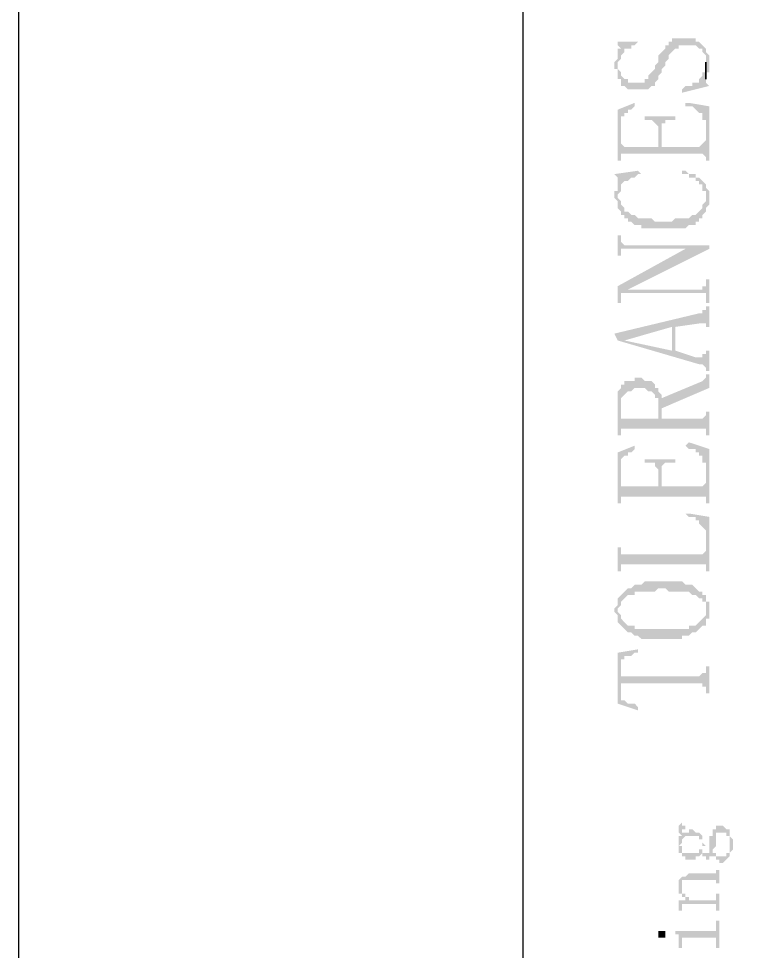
# Model space of a CAD drawing. Header units: millimetres. Extents: x 1336 to 2438, y 1230 to 1601.
# Drawn here: x 1577.69 to 1587.39, y 1316.77 to 1329.18 of the extents above; entities that cross this region are included whole.
import ezdxf

# ---------------------------------------------------------------- set-up
doc = ezdxf.new("R2010")
doc.units = ezdxf.units.MM

msp = doc.modelspace()

# ---------------------------------------------------------------- hatches: boundary and pattern name
at = {"transparency": 33554559}
for points in [[(1585.619, 1328.554), (1585.619, 1328.509), (1585.664, 1328.509), (1585.664, 1328.374), (1585.709, 1328.374), (1585.709, 1328.283), (1585.754, 1328.283), (1585.799, 1328.238), (1586.07, 1328.238), (1586.115, 1328.283), (1586.16, 1328.283), (1586.16, 1328.328), (1586.16, 1328.328), (1586.205, 1328.374), (1586.205, 1328.419), (1586.205, 1328.419), (1586.25, 1328.464), (1586.25, 1328.509), (1586.296, 1328.554), (1586.296, 1328.599), (1586.341, 1328.644), (1586.341, 1328.689), (1586.386, 1328.735), (1586.386, 1328.735), (1586.431, 1328.78), (1586.476, 1328.78), (1586.476, 1328.825), (1586.702, 1328.825), (1586.747, 1328.78), (1586.792, 1328.78), (1586.792, 1328.735), (1586.837, 1328.689), (1586.837, 1328.419), (1586.837, 1328.464), (1586.882, 1328.464), (1586.882, 1328.599), (1586.882, 1328.689), (1586.882, 1328.689), (1586.837, 1328.735), (1586.837, 1328.78), (1586.837, 1328.78), (1586.792, 1328.825), (1586.792, 1328.825), (1586.747, 1328.87), (1586.702, 1328.87), (1586.702, 1328.915), (1586.386, 1328.915), (1586.386, 1328.87), (1586.341, 1328.87), (1586.341, 1328.825), (1586.296, 1328.825), (1586.296, 1328.78), (1586.25, 1328.735), (1586.25, 1328.735), (1586.205, 1328.689), (1586.205, 1328.599), (1586.16, 1328.554), (1586.16, 1328.509), (1586.115, 1328.464), (1586.115, 1328.464), (1586.07, 1328.419), (1586.07, 1328.374), (1586.025, 1328.374), (1586.025, 1328.328), (1585.799, 1328.328), (1585.799, 1328.374), (1585.754, 1328.374), (1585.709, 1328.419), (1585.709, 1328.464), (1585.664, 1328.509), (1585.664, 1328.735), (1585.664, 1328.689), (1585.664, 1328.644), (1585.619, 1328.599)], [(1585.619, 1328.87), (1585.664, 1328.87), (1585.664, 1328.825), (1585.664, 1328.825), (1585.709, 1328.78), (1585.709, 1328.644), (1585.709, 1328.689), (1585.754, 1328.735), (1585.754, 1328.78), (1585.844, 1328.78), (1585.844, 1328.825), (1585.889, 1328.825), (1585.934, 1328.87), (1585.934, 1328.87)], [(1585.664, 1328.735), (1585.664, 1328.554), (1585.664, 1328.599), (1585.709, 1328.644), (1585.709, 1328.78), (1585.664, 1328.78)], [(1586.521, 1328.238), (1586.521, 1328.193), (1586.882, 1328.283), (1586.882, 1328.283), (1586.837, 1328.328), (1586.837, 1328.509), (1586.837, 1328.464), (1586.792, 1328.464), (1586.792, 1328.419), (1586.747, 1328.374), (1586.747, 1328.328), (1586.657, 1328.328), (1586.657, 1328.283), (1586.566, 1328.283)], [(1585.664, 1327.967), (1585.664, 1327.29), (1585.709, 1327.29), (1585.709, 1327.742), (1585.709, 1327.877), (1585.754, 1327.877), (1585.754, 1327.922), (1585.799, 1327.922), (1585.799, 1327.967), (1585.844, 1327.967), (1585.889, 1328.012), (1585.889, 1328.058)], [(1586.566, 1328.058), (1586.566, 1328.012), (1586.657, 1328.012), (1586.702, 1327.967), (1586.702, 1327.967), (1586.747, 1327.922), (1586.792, 1327.922), (1586.792, 1327.832), (1586.837, 1327.832), (1586.837, 1327.29), (1586.882, 1327.29), (1586.882, 1328.012), (1586.611, 1328.058)], [(1586.025, 1327.877), (1586.025, 1327.832), (1586.115, 1327.832), (1586.16, 1327.787), (1586.16, 1327.787), (1586.205, 1327.742), (1586.205, 1327.471), (1586.25, 1327.697), (1586.25, 1327.787), (1586.296, 1327.787), (1586.296, 1327.832), (1586.431, 1327.832), (1586.431, 1327.877)], [(1585.709, 1327.29), (1585.709, 1327.381), (1586.792, 1327.381), (1586.837, 1327.336), (1586.837, 1327.561), (1586.837, 1327.561), (1586.792, 1327.516), (1586.792, 1327.516), (1586.747, 1327.471), (1586.25, 1327.471), (1586.25, 1327.697), (1586.205, 1327.471), (1585.754, 1327.471), (1585.709, 1327.516), (1585.709, 1327.742)], [(1585.619, 1327.11), (1585.664, 1327.065), (1585.664, 1326.659), (1585.664, 1326.839), (1585.709, 1326.884), (1585.709, 1326.929), (1585.709, 1326.974), (1585.754, 1327.02), (1585.799, 1327.02), (1585.844, 1327.065), (1585.889, 1327.065), (1585.934, 1327.11), (1585.98, 1327.11), (1585.934, 1327.155)], [(1586.521, 1327.11), (1586.611, 1327.11), (1586.611, 1327.065), (1586.702, 1327.065), (1586.702, 1327.02), (1586.747, 1327.02), (1586.747, 1326.974), (1586.792, 1326.974), (1586.792, 1326.884), (1586.837, 1326.884), (1586.837, 1326.794), (1586.837, 1326.974), (1586.792, 1327.02), (1586.792, 1327.02), (1586.747, 1327.065), (1586.702, 1327.065), (1586.702, 1327.11), (1586.611, 1327.11), (1586.566, 1327.155), (1586.521, 1327.155)], [(1585.619, 1326.839), (1585.619, 1326.794), (1585.619, 1326.794), (1585.664, 1326.749), (1585.664, 1326.659), (1585.664, 1327.02), (1585.664, 1326.884), (1585.619, 1326.884)], [(1585.664, 1326.659), (1585.709, 1326.613), (1585.709, 1326.568), (1585.754, 1326.568), (1585.754, 1326.523), (1585.799, 1326.523), (1585.799, 1326.478), (1585.844, 1326.478), (1585.889, 1326.433), (1585.98, 1326.433), (1585.98, 1326.388), (1586.566, 1326.388), (1586.611, 1326.433), (1586.702, 1326.433), (1586.702, 1326.478), (1586.747, 1326.478), (1586.747, 1326.523), (1586.792, 1326.523), (1586.792, 1326.568), (1586.837, 1326.613), (1586.837, 1326.659), (1586.882, 1326.704), (1586.882, 1326.794), (1586.882, 1326.884), (1586.882, 1326.884), (1586.837, 1326.929), (1586.837, 1326.974), (1586.837, 1326.794), (1586.837, 1326.749), (1586.792, 1326.704), (1586.792, 1326.659), (1586.792, 1326.659), (1586.747, 1326.613), (1586.747, 1326.613), (1586.702, 1326.568), (1586.657, 1326.568), (1586.611, 1326.523), (1586.431, 1326.523), (1586.386, 1326.478), (1586.16, 1326.478), (1586.115, 1326.523), (1585.934, 1326.523), (1585.889, 1326.568), (1585.844, 1326.568), (1585.799, 1326.613), (1585.754, 1326.613), (1585.754, 1326.659), (1585.709, 1326.704), (1585.709, 1326.749), (1585.664, 1326.794), (1585.664, 1326.794)], [(1585.664, 1326.297), (1585.664, 1326.027), (1585.709, 1326.027), (1585.709, 1326.072), (1585.709, 1326.117), (1586.882, 1326.117), (1586.882, 1326.162), (1585.754, 1326.162), (1585.709, 1326.207), (1585.709, 1326.297)], [(1585.664, 1325.62), (1585.664, 1325.395), (1585.709, 1325.395), (1585.709, 1325.485), (1585.709, 1325.53), (1585.754, 1325.53), (1585.799, 1325.575), (1586.882, 1326.117), (1586.566, 1326.117)], [(1585.754, 1325.53), (1586.837, 1325.53), (1586.837, 1325.395), (1586.882, 1325.395), (1586.882, 1325.711), (1586.837, 1325.711), (1586.837, 1325.62), (1586.792, 1325.62), (1586.792, 1325.575), (1585.799, 1325.575)], [(1585.619, 1324.989), (1585.664, 1324.898), (1585.754, 1324.898), (1586.386, 1325.079), (1586.386, 1324.763), (1586.431, 1325.079), (1586.747, 1325.124), (1586.837, 1325.124), (1586.837, 1325.079), (1586.882, 1325.079), (1586.882, 1325.35), (1586.837, 1325.35), (1586.837, 1325.305), (1586.792, 1325.305), (1586.792, 1325.259), (1586.747, 1325.259)], [(1585.664, 1324.898), (1586.747, 1324.582), (1586.792, 1324.582), (1586.837, 1324.537), (1586.837, 1324.492), (1586.882, 1324.492), (1586.882, 1324.763), (1586.837, 1324.763), (1586.837, 1324.718), (1586.792, 1324.718), (1586.792, 1324.673), (1586.702, 1324.673), (1586.431, 1324.763), (1586.431, 1325.079), (1586.386, 1324.763), (1585.754, 1324.898), (1585.754, 1324.898)], [(1585.664, 1324.041), (1585.664, 1323.635), (1585.709, 1323.635), (1585.709, 1324.086), (1585.709, 1324.131), (1585.754, 1324.176), (1585.754, 1324.176), (1585.799, 1324.221), (1585.844, 1324.221), (1585.889, 1324.267), (1586.025, 1324.267), (1586.07, 1324.221), (1586.115, 1324.221), (1586.16, 1324.176), (1586.16, 1324.131), (1586.205, 1324.131), (1586.205, 1323.86), (1586.205, 1324.267), (1586.16, 1324.267), (1586.16, 1324.312), (1586.16, 1324.312), (1586.115, 1324.357), (1586.025, 1324.357), (1585.98, 1324.402), (1585.889, 1324.402), (1585.889, 1324.357), (1585.754, 1324.357), (1585.754, 1324.312), (1585.709, 1324.312), (1585.709, 1324.267), (1585.709, 1324.267), (1585.664, 1324.221), (1585.664, 1324.176), (1585.664, 1324.086)], [(1586.25, 1324.131), (1586.25, 1323.996), (1586.882, 1324.267), (1586.882, 1324.447), (1586.837, 1324.447), (1586.837, 1324.402), (1586.837, 1324.402), (1586.792, 1324.357), (1586.792, 1324.357)], [(1585.709, 1323.68), (1585.709, 1323.725), (1586.837, 1323.725), (1586.837, 1323.635), (1586.882, 1323.635), (1586.882, 1323.951), (1586.837, 1323.951), (1586.837, 1323.905), (1586.837, 1323.905), (1586.792, 1323.86), (1586.25, 1323.86), (1586.25, 1324.131), (1586.25, 1324.176), (1586.205, 1324.221), (1586.205, 1323.86), (1585.709, 1323.86), (1585.709, 1323.905), (1585.709, 1323.996)], [(1586.566, 1323.499), (1586.566, 1323.499), (1586.611, 1323.454), (1586.702, 1323.454), (1586.702, 1323.409), (1586.747, 1323.409), (1586.747, 1323.364), (1586.792, 1323.364), (1586.792, 1323.274), (1586.837, 1323.274), (1586.837, 1322.732), (1586.882, 1322.732), (1586.882, 1323.454), (1586.611, 1323.544)], [(1585.664, 1323.409), (1585.664, 1322.732), (1585.709, 1322.732), (1585.709, 1323.228), (1585.709, 1323.319), (1585.754, 1323.364), (1585.799, 1323.364), (1585.799, 1323.409), (1585.844, 1323.409), (1585.889, 1323.454), (1585.889, 1323.499)], [(1586.025, 1323.319), (1586.025, 1323.274), (1586.16, 1323.274), (1586.16, 1323.228), (1586.16, 1323.228), (1586.205, 1323.183), (1586.205, 1322.958), (1586.25, 1323.138), (1586.25, 1323.228), (1586.296, 1323.274), (1586.431, 1323.274), (1586.431, 1323.319)], [(1585.709, 1322.777), (1585.709, 1322.822), (1586.837, 1322.822), (1586.837, 1322.777), (1586.837, 1323.003), (1586.837, 1323.003), (1586.792, 1322.958), (1586.25, 1322.958), (1586.25, 1323.138), (1586.205, 1322.958), (1585.709, 1322.958), (1585.709, 1323.183)], [(1586.566, 1322.597), (1586.566, 1322.597), (1586.611, 1322.552), (1586.702, 1322.552), (1586.702, 1322.506), (1586.747, 1322.506), (1586.747, 1322.461), (1586.747, 1322.461), (1586.792, 1322.416), (1586.792, 1322.416), (1586.837, 1322.371), (1586.837, 1321.829), (1586.882, 1321.829), (1586.882, 1322.552), (1586.611, 1322.597)], [(1585.664, 1322.145), (1585.664, 1321.829), (1585.709, 1321.829), (1585.709, 1321.875), (1585.709, 1321.92), (1586.837, 1321.92), (1586.837, 1321.875), (1586.837, 1322.1), (1586.837, 1322.1), (1586.792, 1322.055), (1585.709, 1322.055), (1585.709, 1322.145)], [(1585.664, 1321.468), (1585.664, 1321.333), (1585.664, 1321.333), (1585.709, 1321.378), (1585.709, 1321.423), (1585.709, 1321.423), (1585.754, 1321.468), (1585.754, 1321.468), (1585.799, 1321.513), (1585.889, 1321.513), (1585.889, 1321.559), (1586.16, 1321.559), (1586.205, 1321.604), (1586.296, 1321.604), (1586.341, 1321.559), (1586.611, 1321.559), (1586.657, 1321.513), (1586.702, 1321.513), (1586.747, 1321.468), (1586.792, 1321.468), (1586.792, 1321.423), (1586.837, 1321.423), (1586.837, 1321.333), (1586.837, 1321.513), (1586.792, 1321.513), (1586.792, 1321.559), (1586.747, 1321.559), (1586.702, 1321.604), (1586.702, 1321.604), (1586.657, 1321.649), (1586.566, 1321.649), (1586.521, 1321.694), (1586.025, 1321.694), (1585.98, 1321.649), (1585.889, 1321.649), (1585.844, 1321.604), (1585.799, 1321.604), (1585.754, 1321.559), (1585.754, 1321.559), (1585.709, 1321.513), (1585.709, 1321.513)], [(1585.619, 1321.333), (1585.619, 1321.288), (1585.664, 1321.243), (1585.664, 1321.198), (1585.664, 1321.152), (1585.709, 1321.107), (1585.709, 1321.107), (1585.754, 1321.062), (1585.754, 1321.062), (1585.799, 1321.017), (1585.844, 1321.017), (1585.889, 1320.972), (1585.934, 1320.972), (1585.98, 1320.927), (1586.521, 1320.927), (1586.521, 1320.972), (1586.611, 1320.972), (1586.657, 1321.017), (1586.702, 1321.017), (1586.747, 1321.062), (1586.747, 1321.062), (1586.792, 1321.107), (1586.837, 1321.107), (1586.837, 1321.198), (1586.882, 1321.198), (1586.882, 1321.333), (1586.882, 1321.423), (1586.837, 1321.423), (1586.837, 1321.468), (1586.837, 1321.288), (1586.837, 1321.243), (1586.792, 1321.198), (1586.792, 1321.198), (1586.747, 1321.152), (1586.747, 1321.152), (1586.702, 1321.107), (1586.611, 1321.107), (1586.611, 1321.062), (1585.889, 1321.062), (1585.889, 1321.107), (1585.799, 1321.107), (1585.754, 1321.152), (1585.754, 1321.152), (1585.709, 1321.198), (1585.709, 1321.243), (1585.709, 1321.243), (1585.664, 1321.288), (1585.664, 1321.468), (1585.664, 1321.423), (1585.664, 1321.378)], [(1585.664, 1320.746), (1585.709, 1320.521), (1585.709, 1320.656), (1585.754, 1320.656), (1585.754, 1320.701), (1585.844, 1320.701), (1585.889, 1320.746), (1585.934, 1320.746), (1585.934, 1320.791)], [(1585.664, 1320.746), (1585.664, 1320.069), (1585.934, 1319.979), (1585.934, 1320.024), (1585.934, 1320.024), (1585.889, 1320.069), (1585.799, 1320.069), (1585.754, 1320.114), (1585.709, 1320.114), (1585.709, 1320.205), (1585.709, 1320.521)], [(1585.709, 1320.521), (1585.709, 1320.25), (1585.709, 1320.34), (1586.792, 1320.34), (1586.792, 1320.295), (1586.837, 1320.295), (1586.837, 1320.205), (1586.882, 1320.205), (1586.882, 1320.566), (1586.837, 1320.566), (1586.837, 1320.475), (1586.792, 1320.475), (1586.747, 1320.43), (1585.709, 1320.43), (1585.709, 1320.475), (1585.709, 1320.475)], [(1586.476, 1318.444), (1586.476, 1318.399), (1586.476, 1318.354), (1586.476, 1318.354), (1586.521, 1318.309), (1586.521, 1318.399), (1586.566, 1318.399), (1586.566, 1318.444), (1586.521, 1318.444), (1586.521, 1318.49), (1586.521, 1318.49), (1586.476, 1318.444)], [(1586.927, 1318.399), (1586.927, 1318.083), (1586.927, 1318.129), (1586.927, 1318.129), (1586.973, 1318.174), (1586.973, 1318.219), (1586.973, 1318.264), (1586.973, 1318.309), (1586.973, 1318.354), (1587.108, 1318.354), (1587.108, 1318.309), (1587.153, 1318.309), (1587.153, 1318.264), (1587.153, 1318.219), (1587.153, 1318.354), (1587.153, 1318.399), (1587.108, 1318.399), (1587.063, 1318.444), (1586.973, 1318.444), (1586.973, 1318.399)], [(1586.476, 1318.083), (1586.521, 1318.083), (1586.521, 1318.038), (1586.566, 1318.038), (1586.566, 1317.993), (1586.702, 1317.993), (1586.702, 1318.038), (1586.747, 1318.038), (1586.792, 1318.083), (1586.792, 1318.038), (1586.837, 1318.038), (1586.837, 1317.993), (1586.882, 1317.993), (1586.882, 1318.038), (1586.927, 1318.038), (1586.927, 1318.083), (1586.927, 1318.038), (1586.973, 1318.038), (1586.973, 1317.993), (1587.018, 1317.993), (1587.018, 1317.948), (1587.063, 1317.948), (1587.108, 1317.993), (1587.108, 1317.993), (1587.153, 1318.038), (1587.153, 1318.083), (1587.153, 1318.083), (1587.198, 1318.129), (1587.198, 1318.174), (1587.198, 1318.264), (1587.198, 1318.264), (1587.153, 1318.309), (1587.153, 1318.354), (1587.153, 1318.174), (1587.153, 1318.129), (1587.153, 1318.083), (1587.108, 1318.083), (1587.108, 1318.038), (1586.973, 1318.038), (1586.973, 1318.083), (1586.927, 1318.083), (1586.927, 1318.399), (1586.927, 1318.354), (1586.927, 1318.309), (1586.882, 1318.309), (1586.882, 1318.219), (1586.882, 1318.129), (1586.882, 1318.083), (1586.792, 1318.083), (1586.792, 1318.174), (1586.792, 1318.129), (1586.747, 1318.129), (1586.747, 1318.083), (1586.521, 1318.083), (1586.521, 1318.129), (1586.521, 1318.174), (1586.476, 1318.174)], [(1586.476, 1318.174), (1586.476, 1318.129), (1586.476, 1318.083), (1586.476, 1318.174), (1586.476, 1318.174), (1586.521, 1318.219), (1586.521, 1318.264), (1586.521, 1318.264), (1586.566, 1318.309), (1586.747, 1318.309), (1586.747, 1318.264), (1586.792, 1318.264), (1586.792, 1318.219), (1586.792, 1318.083), (1586.792, 1318.129), (1586.792, 1318.174), (1586.837, 1318.174), (1586.792, 1318.219), (1586.792, 1318.264), (1586.792, 1318.309), (1586.792, 1318.309), (1586.747, 1318.354), (1586.702, 1318.354), (1586.657, 1318.399), (1586.611, 1318.399), (1586.611, 1318.354), (1586.521, 1318.354), (1586.521, 1318.399), (1586.521, 1318.309), (1586.476, 1318.309), (1586.476, 1318.264), (1586.476, 1318.219), (1586.476, 1318.219)], [(1586.521, 1317.767), (1586.521, 1317.632), (1586.521, 1317.677), (1586.521, 1317.722), (1586.973, 1317.722), (1586.973, 1317.677), (1587.018, 1317.677), (1587.018, 1317.858), (1586.973, 1317.858), (1586.973, 1317.813), (1586.611, 1317.813), (1586.566, 1317.767)], [(1586.476, 1317.632), (1586.476, 1317.587), (1586.476, 1317.542), (1586.521, 1317.542), (1586.521, 1317.497), (1586.566, 1317.497), (1586.566, 1317.452), (1586.566, 1317.497), (1586.566, 1317.542), (1586.521, 1317.542), (1586.521, 1317.587), (1586.521, 1317.632), (1586.521, 1317.767), (1586.476, 1317.722), (1586.476, 1317.677), (1586.476, 1317.677)], [(1586.476, 1317.452), (1586.476, 1317.406), (1586.476, 1317.316), (1586.521, 1317.316), (1586.521, 1317.406), (1586.973, 1317.406), (1586.973, 1317.361), (1586.973, 1317.316), (1587.018, 1317.316), (1587.018, 1317.542), (1586.973, 1317.542), (1586.973, 1317.497), (1586.973, 1317.452), (1586.611, 1317.452), (1586.611, 1317.497), (1586.566, 1317.497), (1586.566, 1317.452)], [(1586.431, 1317.045), (1586.431, 1317), (1586.476, 1317), (1586.476, 1316.955), (1586.476, 1316.91), (1586.476, 1316.82), (1586.521, 1316.82), (1586.521, 1316.91), (1586.521, 1316.955), (1586.973, 1316.955), (1586.973, 1316.82), (1587.018, 1316.82), (1587.018, 1317.181), (1586.973, 1317.181), (1586.973, 1317.045), (1586.927, 1317.045)], [(1586.205, 1317), (1586.205, 1316.955), (1586.296, 1316.955), (1586.296, 1317), (1586.296, 1317.045), (1586.205, 1317.045)]]:
    msp.add_hatch(color=256, dxfattribs=at).paths.add_polyline_path(points)

# ---------------------------------------------------------------- linework, layer by layer
msp.add_line((1584.4, 1594.624), (1584.4, 1307.884))
for points in [[(1997.693, 1303.624), (1997.693, 1600.624), (1577.693, 1600.624), (1577.693, 1303.624)], [(1586.837, 1328.509), (1586.837, 1328.374), (1586.837, 1328.599), (1586.837, 1328.554)]]:
    msp.add_lwpolyline(points, close=True)

doc.saveas('drawing.dxf')
